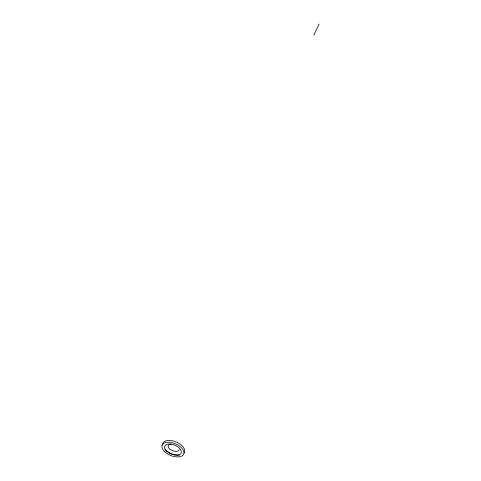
<?xml version="1.0" encoding="UTF-8"?>
<svg xmlns="http://www.w3.org/2000/svg" width="481" height="481" viewBox="0 0 481 481"><rect width="100%" height="100%" fill="white"/><g stroke="black" fill="none" stroke-linecap="round" stroke-linejoin="round"><path stroke-width="0.72" d="M313.804 35.149L319.101 24.05M179.503 455.062A11.706 6.325 22.5 0 1 165.097 449.573M162.632 445.153A11.706 6.325 22.5 0 1 175.282 441.588A11.706 6.325 22.5 0 1 184.043 453.018M179.197 449.627A5.85 3.163 22.5 0 1 170.442 449.555A5.85 3.163 22.5 0 1 171.416 444.071M164.334 451.412A11.706 6.325 22.5 0 0 183.279 454.858A11.706 6.325 22.5 0 0 171.152 442.502A11.706 6.325 22.5 0 0 164.334 451.412M166.408 450.968A8.874 4.798 22.5 0 0 180.778 453.583A8.874 4.798 22.5 0 0 171.579 444.216A8.874 4.798 22.5 0 0 166.408 450.968"/></g></svg>
